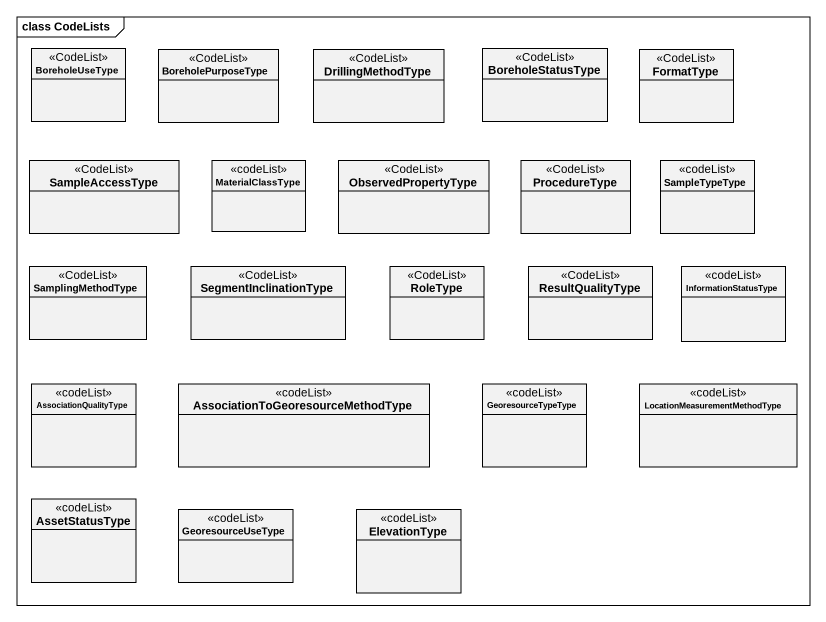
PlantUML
@startuml
mainframe class CodeLists
hide circle
hide empty members
class BoreholeUseType <<CodeList>>
class BoreholePurposeType <<CodeList>>
class DrillingMethodType <<CodeList>>
class BoreholeStatusType <<CodeList>>
class FormatType <<CodeList>>
class SampleAccessType <<CodeList>>
class MaterialClassType <<codeList>>
class ObservedPropertyType <<CodeList>>
class ProcedureType <<CodeList>>
class SampleTypeType <<codeList>>
class SamplingMethodType <<CodeList>>
class SegmentInclinationType <<CodeList>>
class RoleType <<CodeList>>
class ResultQualityType <<CodeList>>
class InformationStatusType <<codeList>>
class AssociationQualityType <<codeList>>
class "AssociationToGeoresourceMethodType" as AssociationToGeoresourceMeth <<codeList>>
class GeoresourceTypeType <<codeList>>
class "LocationMeasurementMethodType" as LocationMeasurementMethodTyp <<codeList>>
class AssetStatusType <<codeList>>
class GeoresourceUseType <<codeList>>
class ElevationType <<codeList>>
@enduml
